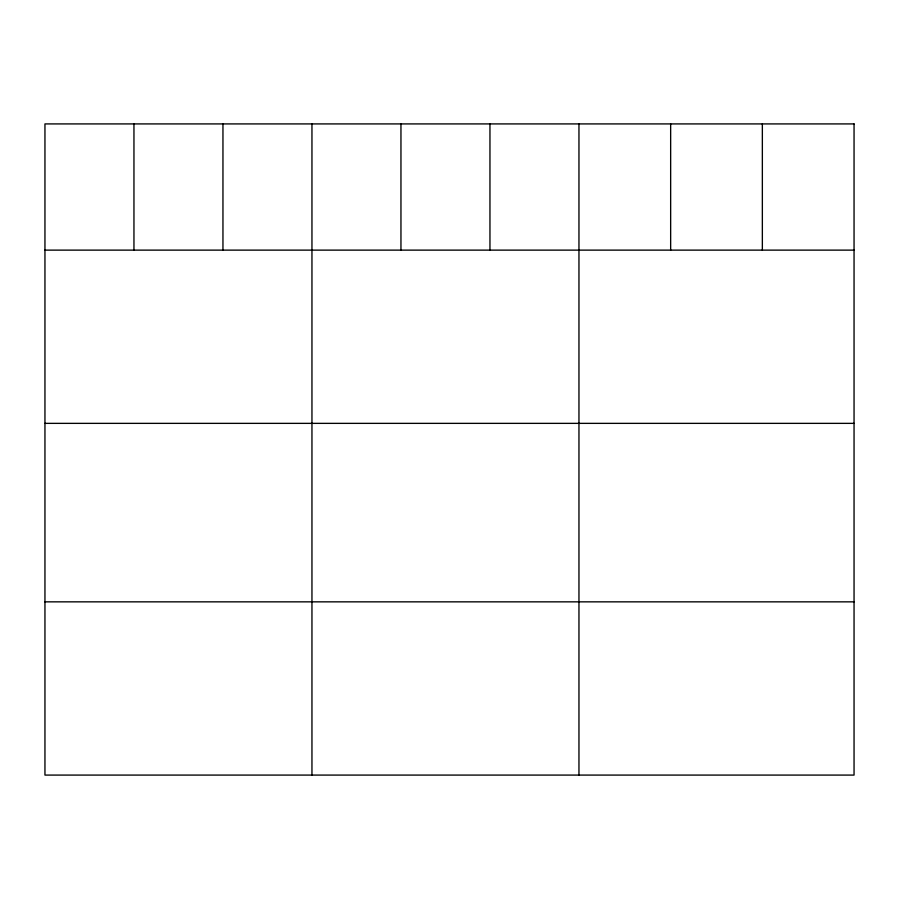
<?xml version="1.0" encoding="UTF-8"?>
<svg xmlns="http://www.w3.org/2000/svg" width="899" height="899" viewBox="0 0 899 899"><rect width="100%" height="100%" fill="white"/><g stroke="black" fill="none" stroke-linecap="round" stroke-linejoin="round"><path stroke-width="1.35" d="M44.95 250.124L854.05 250.124M44.95 423.362L854.05 423.362M44.95 601.847L854.05 601.847M762.352 123.916L762.352 250.124M670.654 123.916L670.654 250.124M578.956 123.916L578.956 775.084M489.955 123.916L489.955 250.124M400.954 123.916L400.954 250.124M311.953 123.916L311.953 775.084M222.952 123.916L222.952 250.124M133.951 123.916L133.951 250.124M854.05 123.916L44.95 123.916L44.95 775.084L854.05 775.084L854.05 123.916"/></g></svg>
